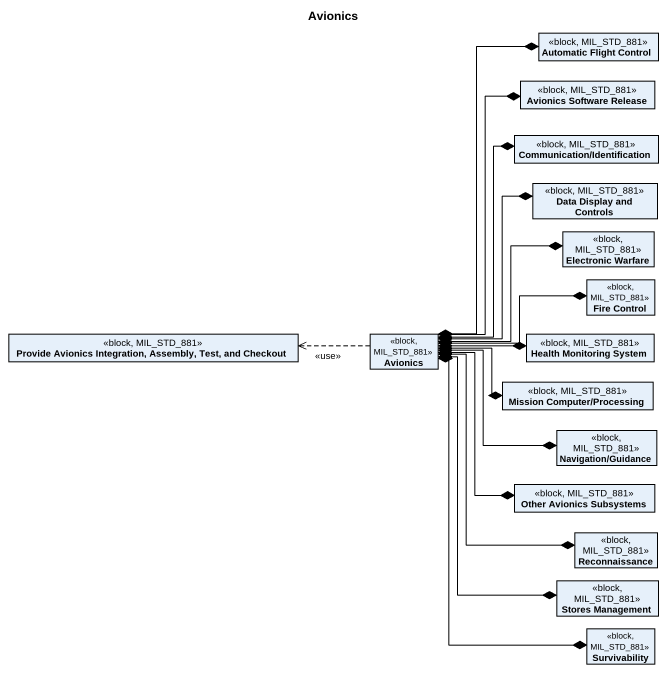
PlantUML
@startuml
title Avionics
hide circle
hide empty members
class "Automatic Flight Control" as Automatic_Flight_Control <<block, MIL_STD_881>>
class "Avionics Software Release" as Avionics_Software_Release <<block, MIL_STD_881>>
class "Communication/Identification" as Communication_Identification <<block, MIL_STD_881>>
class "Data Display and Controls" as Data_Display_and_Controls <<block, MIL_STD_881>>
class "Electronic Warfare" as Electronic_Warfare <<block, MIL_STD_881>>
class "Fire Control" as Fire_Control <<block, MIL_STD_881>>
class "Provide Avionics Integration, Assembly, Test, and Checkout" as Provide_Avionics <<block, MIL_STD_881>>
class Avionics <<block, MIL_STD_881>>
class "Health Monitoring System" as Health_Monitoring_System <<block, MIL_STD_881>>
class "Mission Computer/Processing" as Mission_Computer_Processing <<block, MIL_STD_881>>
class "Navigation/Guidance" as Navigation_Guidance <<block, MIL_STD_881>>
class "Other Avionics Subsystems" as Other_Avionics_Subsystems <<block, MIL_STD_881>>
class Reconnaissance <<block, MIL_STD_881>>
class "Stores Management" as Stores_Management <<block, MIL_STD_881>>
class Survivability <<block, MIL_STD_881>>
Avionics *-up-* Automatic_Flight_Control
Avionics *-up-* Avionics_Software_Release
Avionics *-up-* Communication_Identification
Avionics *-up-* Data_Display_and_Controls
Avionics *-right-* Electronic_Warfare
Avionics *-right-* Fire_Control
Avionics .left.> Provide_Avionics : <<use>>
Avionics *-right-* Health_Monitoring_System
Avionics *-right-* Mission_Computer_Processing
Avionics *-right-* Navigation_Guidance
Avionics *--* Other_Avionics_Subsystems
Avionics *--* Reconnaissance
Avionics *--* Stores_Management
Avionics *--* Survivability
@enduml
